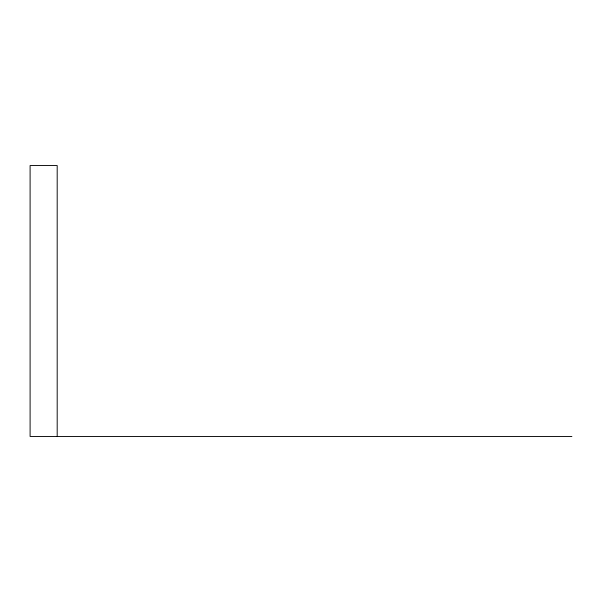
<?xml version="1.0" encoding="UTF-8"?>
<svg xmlns="http://www.w3.org/2000/svg" width="602" height="602" viewBox="0 0 602 602"><rect width="100%" height="100%" fill="white"/><g stroke="black" fill="none" stroke-linecap="round" stroke-linejoin="round"><path stroke-width="0.9" d="M571.9 436.45L30.1 436.45L30.1 165.55L57.19 165.55L57.19 436.45"/></g></svg>
